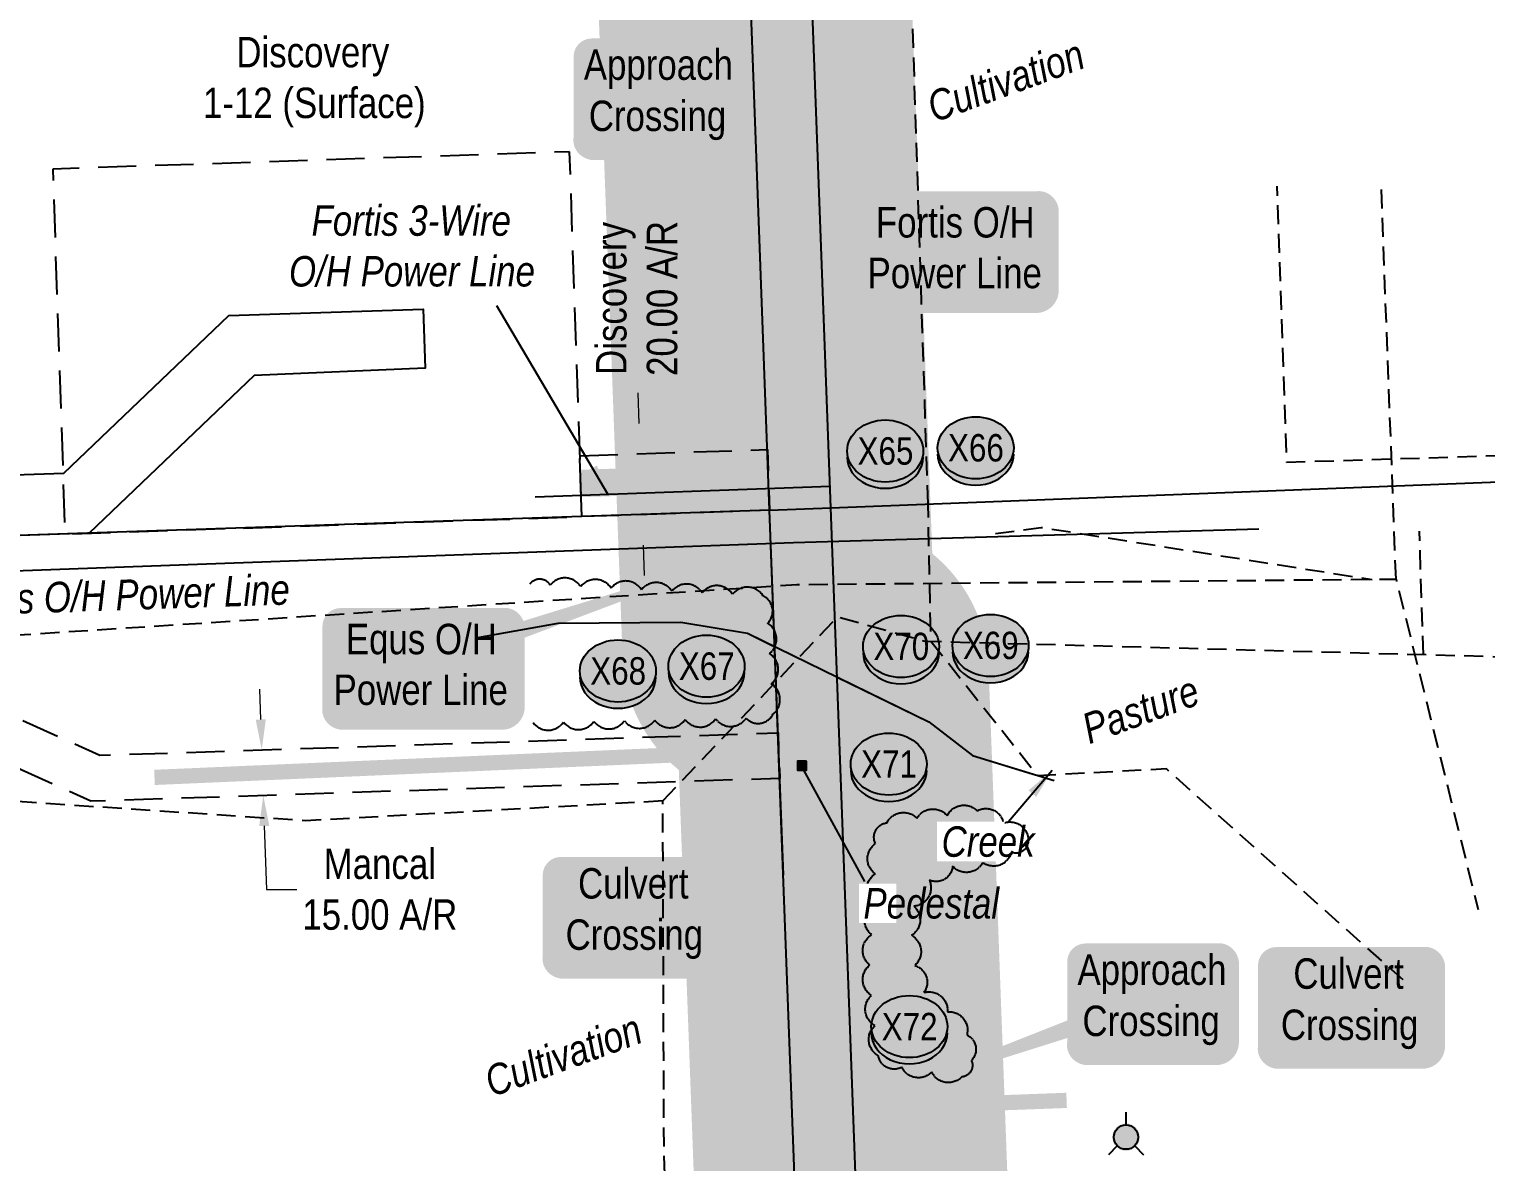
# Model space of a CAD drawing. Extents: x 665644 to 688844, y 5825051 to 5844826.
# Drawn here: x 682804.4 to 683283.2, y 5840279.6 to 5840651.8 of the extents above; entities that cross this region are included whole.
import ezdxf
from ezdxf.enums import TextEntityAlignment as Align

# ---------------------------------------------------------------- set-up
doc = ezdxf.new("R2010")
doc.units = 0
doc.header["$LTSCALE"] = 5
doc.header["$PDSIZE"] = 0.5
for name, pattern in [('0', [1, 1, 0]), ('foc-ACCESSROAD', [3.75, 2.5, -1.25]), ('UG_PIPE', [1.875, 1.25, -0.625])]:
    doc.linetypes.add(name, pattern=pattern)
doc.layers.get('Defpoints').update_dxf_attribs({"color": 9})
for name, color, linetype in [('AS-PIPE-UG', 44, 'UG_PIPE'), ('AS-POWER', 104, 'foc-POWER'), ('AS-POWER-T', 104, 'Continuous'), ('AS-ROADS', 254, 'Continuous'), ('AS-TELEPHONE', 224, 'foc-TEL'), ('AS-TELEPHONE-T', 224, 'Continuous'), ('AS-TELUS', 224, 'foc-TEL'), ('CG-NOTES', 7, 'Continuous'), ('F-AR', 190, 'foc-ACCESSROAD'), ('F-RW', 190, 'Continuous'), ('F-WS', 190, 'foc-ACCESSROAD'), ('L-SEC', 7, 'Continuous'), ('P-BUFFER-H 30m', 51, 'Continuous'), ('P-CROSSINGS', 250, 'Continuous'), ('T-BUSH', 110, '0'), ('T-CREEK', 160, 'Continuous'), ('T-WATER-T', 170, 'Continuous')]:
    doc.layers.add(name, color=color, linetype=linetype)
for name, color, linetype, lineweight in [('F-AR-T', 190, 'Continuous', 9), ('F-WS-T', 190, 'Continuous', 9), ('T-TEXT', 48, 'Continuous', 18)]:
    doc.layers.add(name, color=color, linetype=linetype, lineweight=lineweight)
doc.layers.add('P-PROPOSED-WL4', color=7, linetype='Continuous', true_color=0x5b5bc8)
doc.styles.add('175L', font='ARIALN.TTF', dxfattribs={"height": 20})
doc.styles.add('80', font='ARIALN.TTF', dxfattribs={"height": 10})
doc.styles.add('80CG', font='ARIALN.TTF', dxfattribs={"height": 10})
doc.styles.add('80L', font='ARIALN.TTF', dxfattribs={"height": 10})
doc.styles.add('80LS', font='ARIALNI.TTF', dxfattribs={"height": 10})
doc.styles.add('Crossing', font='ARIALN.TTF', dxfattribs={"height": 10})
doc.styles.add('foc-LtypeFont', font='ARIALN.TTF', dxfattribs={"height": 7.35})
doc.linetypes.add('foc-POWER', pattern='A,6,-1,["P",foc-LtypeFont,S=0.2,R=0,X=-0.625,Y=-0.75],-1.24,4', length=12.24)
doc.linetypes.add('foc-POWER-NOLINE', pattern='A,0,-4,["P",foc-LtypeFont,S=0.2,R=0,X=-0.625,Y=-0.75],-8.24', length=12.24)
doc.linetypes.add('foc-TEL', pattern='A,2,-1,["T",foc-LtypeFont,S=0.2,R=0,X=-0.425,Y=-0.75],-1.24,8', length=12.24)
doc.linetypes.add('foc-TEL-NOLINE', pattern='A,0,-2,["T",foc-LtypeFont,S=0.2,R=0,X=-0.425,Y=-0.75],-10.24', length=12.24)
doc.linetypes.add('foc-TOPO-flowdirection-NOLINE', pattern='A,0,[">",foc-LtypeFont,S=0.3,R=0,X=0,Y=-0.945],-20,[">",foc-LtypeFont,S=0.3,R=0,X=0,Y=-0.945],0', length=20)
doc.dimstyles.new('Compass 5 000', dxfattribs={"dimscale": 5, "dimtxt": 9, "dimasz": 2, "dimexe": 0.2, "dimexo": 0.0625, "dimgap": 0.5, "dimtad": 0, "dimtih": 1, "dimtoh": 1, "dimzin": 0, "dimdsep": 46, "dimtxsty": '80CG', "dimcen": 0.1, "dimse1": 1, "dimse2": 1, "dimclrd": 256, "dimclrt": 256, "dimaunit": 1, "dimadec": 4, "dimazin": 0, "dimtfac": 0.06, "dimtofl": 0, "dimtmove": 0, "dimatfit": 1, "dimfxl": 0.2, "dimtolj": 1, "dimtzin": 0, "dimlwd": -1, "dimarcsym": 0})

# ---------------------------------------------------------------- blocks, each defined once
blk = doc.blocks.new('*U1135')
h = blk.add_hatch(color=59)
edge = h.paths.add_edge_path()
edge.add_line((-21.5, -20), (21.5, -20))
edge.add_arc((21.5, -14), 6, 270, 360)
edge.add_line((27.5, -14), (27.5, 12.5))
edge.add_arc((21.5, 12.5), 6, 0, 90)
edge.add_line((21.5, 18.5), (-21.5, 18.5))
edge.add_arc((-21.5, 12.5), 6, 90, 180)
edge.add_line((-27.5, 12.5), (-27.5, -14))
edge.add_arc((-21.5, -14), 6, 180, 270)
at = {"color": 1, "flags": 128}
blk.add_lwpolyline([(-21.5, -20, 3, 3, 0), (21.5, -20, 3, 3, 0.414214), (27.5, -14, 3, 3, 0), (27.5, 12.5, 3, 0, 0.414214), (21.5, 18.5, 0, 0, 0), (-21.5, 18.5, 0, 0, 0.414214), (-27.5, 12.5, 0, 0, 0), (-27.5, -14, 0, 3, 0.414214)], format="xyseb", close=True, dxfattribs=at)
blk.add_lwpolyline([(-99.99, -35.5, 0, 7.5, 0), (0, 0, 0, 0, 0)], format="xyseb", dxfattribs=at)
at = {"color": 1, "style": '80'}
blk.add_attdef('ENTER_TEXT_001', (-35.99, -5), '', height=10, dxfattribs=at)
blk = doc.blocks.new('*U1136')
h = blk.add_hatch(color=59)
edge = h.paths.add_edge_path()
edge.add_line((-21.5, -20), (21.5, -20))
edge.add_arc((21.5, -14), 6, 270, 360)
edge.add_line((27.5, -14), (27.5, 12.5))
edge.add_arc((21.5, 12.5), 6, 0, 90)
edge.add_line((21.5, 18.5), (-21.5, 18.5))
edge.add_arc((-21.5, 12.5), 6, 90, 180)
edge.add_line((-27.5, 12.5), (-27.5, -14))
edge.add_arc((-21.5, -14), 6, 180, 270)
at = {"color": 1, "flags": 128}
blk.add_lwpolyline([(-21.5, -20, 3, 3, 0), (21.5, -20, 3, 3, 0.414214), (27.5, -14, 3, 3, 0), (27.5, 12.5, 3, 0, 0.414214), (21.5, 18.5, 0, 0, 0), (-21.5, 18.5, 0, 0, 0.414214), (-27.5, 12.5, 0, 0, 0), (-27.5, -14, 0, 3, 0.414214)], format="xyseb", close=True, dxfattribs=at)
blk.add_lwpolyline([(38.03, -124.85, 0, 7.5, 0), (0, 0, 0, 0, 0)], format="xyseb", dxfattribs=at)
at = {"color": 1, "style": '80'}
blk.add_attdef('ENTER_TEXT_001', (-35.99, -5), '', height=10, dxfattribs=at)
blk = doc.blocks.new('*U385')
h = blk.add_hatch(color=254)
edge = h.paths.add_edge_path()
edge.add_line((-24, -20), (24, -20))
edge.add_arc((24, -14), 6, 270, 360)
edge.add_line((30, -14), (30, 12.5))
edge.add_arc((24, 12.5), 6, 0, 90)
edge.add_line((24, 18.5), (-24, 18.5))
edge.add_arc((-24, 12.5), 6, 90, 180)
edge.add_line((-30, 12.5), (-30, -14))
edge.add_arc((-24, -14), 6, 180, 270)
at = {"color": 160, "flags": 128}
blk.add_lwpolyline([(-24, -20, 3, 3, 0), (24, -20, 3, 3, 0.414214), (30, -14, 3, 3, 0), (30, 12.5, 3, 0, 0.414214), (24, 18.5, 0, 0, 0), (-24, 18.5, 0, 0, 0.414214), (-30, 12.5, 0, 0, 0), (-30, -14, 0, 3, 0.414214)], format="xyseb", close=True, dxfattribs=at)
at = {"color": 160, "style": '80'}
blk.add_attdef('ENTER_TEXT_001', (-26.85, -4.92), '', height=10, dxfattribs=at)
blk = doc.blocks.new('*D1409')
at = {"layer": 'Defpoints', "color": 0, "transparency": 16777216}
for p in [(683023.99, 5840512.91), (683024.66, 5840492.92), (683005.89, 5840492.29)]:
    blk.add_point(p, dxfattribs=at)
at = {"layer": 'F-AR-T', "transparency": 16777216}
for p, q in [((683004.88, 5840522.27), (683004.55, 5840532.26)), ((683006.23, 5840482.29), (683006.56, 5840472.3))]:
    blk.add_line(p, q, dxfattribs=at)
for points in [[(683006.55, 5840522.33), (683003.22, 5840522.21), (683005.22, 5840512.28)], [(683007.89, 5840482.35), (683004.56, 5840482.24), (683005.89, 5840492.29)]]:
    blk.add_solid(points, dxfattribs=at)
at = {"layer": 'F-AR-T', "transparency": 16777216, "insert": (683004.12, 5840563.32), "char_height": 10, "attachment_point": 5, "rotation": 90, "style": '80CG'}
blk.add_mtext('\\A1;Discovery\\P20.00 A/R', dxfattribs=at)
blk = doc.blocks.new('*D1412')
at = {"layer": 'Defpoints', "color": 0, "transparency": 16777216}
for p in [(682877.72, 5840414.84), (682878.22, 5840399.85), (682881.33, 5840399.95)]:
    blk.add_point(p, dxfattribs=at)
at = {"layer": 'F-AR-T', "transparency": 16777216}
for p, q in [((682880.5, 5840424.93), (682880.17, 5840434.93)), ((682881.66, 5840389.95), (682882.35, 5840369.11)), ((682882.35, 5840369.11), (682892.35, 5840369.11))]:
    blk.add_line(p, q, dxfattribs=at)
for points in [[(682882.17, 5840424.99), (682878.84, 5840424.88), (682880.83, 5840414.94)], [(682883.33, 5840390.01), (682880, 5840389.9), (682881.33, 5840399.95)]]:
    blk.add_solid(points, dxfattribs=at)
at = {"layer": 'F-AR-T', "transparency": 16777216, "insert": (682919.64, 5840369.11), "char_height": 10, "attachment_point": 5, "style": '80CG'}
blk.add_mtext('\\A1;Mancal\\P15.00 A/R', dxfattribs=at)
blk = doc.blocks.new('*U2485')
h = blk.add_hatch(color=255)
edge = h.paths.add_edge_path()
edge.add_line((-26.5, -20), (26.5, -20))
edge.add_arc((26.5, -14), 6, 270, 360)
edge.add_line((32.5, -14), (32.5, 12.5))
edge.add_arc((26.5, 12.5), 6, 0, 90)
edge.add_line((26.5, 18.5), (-26.5, 18.5))
edge.add_arc((-26.5, 12.5), 6, 90, 180)
edge.add_line((-32.5, 12.5), (-32.5, -14))
edge.add_arc((-26.5, -14), 6, 180, 270)
at = {"color": 104, "flags": 128}
blk.add_lwpolyline([(116.55, 39.82, 0, 7.5, 0), (0, 0, 0, 0, 0)], format="xyseb", dxfattribs=at)
blk.add_lwpolyline([(-26.5, -20, 3, 3, 0), (26.5, -20, 3, 3, 0.414214), (32.5, -14, 3, 3, 0), (32.5, 12.5, 3, 0, 0.414214), (26.5, 18.5, 0, 0, 0), (-26.5, 18.5, 0, 0, 0.414214), (-32.5, 12.5, 0, 0, 0), (-32.5, -14, 0, 3, 0.414214)], format="xyseb", close=True, dxfattribs=at)
at = {"color": 104, "style": '80'}
blk.add_attdef('ENTER_TEXT_001', (-26.85, -4.92), '', height=10, dxfattribs=at)
blk = doc.blocks.new('*U2486')
h = blk.add_hatch(color=255)
edge = h.paths.add_edge_path()
edge.add_line((-26.5, -20), (26.5, -20))
edge.add_arc((26.5, -14), 6, 270, 360)
edge.add_line((32.5, -14), (32.5, 12.5))
edge.add_arc((26.5, 12.5), 6, 0, 90)
edge.add_line((26.5, 18.5), (-26.5, 18.5))
edge.add_arc((-26.5, 12.5), 6, 90, 180)
edge.add_line((-32.5, 12.5), (-32.5, -14))
edge.add_arc((-26.5, -14), 6, 180, 270)
at = {"color": 104, "flags": 128}
blk.add_lwpolyline([(-26.5, -20, 3, 3, 0), (26.5, -20, 3, 3, 0.414214), (32.5, -14, 3, 3, 0), (32.5, 12.5, 3, 0, 0.414214), (26.5, 18.5, 0, 0, 0), (-26.5, 18.5, 0, 0, 0.414214), (-32.5, 12.5, 0, 0, 0), (-32.5, -14, 0, 3, 0.414214)], format="xyseb", close=True, dxfattribs=at)
blk.add_lwpolyline([(-60.17, -79.09, 0, 7.5, 0), (0, 0, 0, 0, 0)], format="xyseb", dxfattribs=at)
at = {"color": 104, "style": '80'}
blk.add_attdef('ENTER_TEXT_001', (-26.85, -4.92), '', height=10, dxfattribs=at)
blk = doc.blocks.new('WAT')
h = blk.add_hatch(color=255)
h.dxf.hatch_style = 1
edge = h.paths.add_edge_path()
edge.add_arc((0, 0), 0.9, 0, 360)
at = {"color": 170}
for p, q in [((0, 0.816), (0, 1.633)), ((-0.577, -0.577), (-1.155, -1.155)), ((0.577, -0.577), (1.155, -1.155))]:
    blk.add_line(p, q, dxfattribs=at)
blk.add_circle((0, 0), 0.8, dxfattribs=at)
blk = doc.blocks.new('xing2')
h = blk.add_hatch(color=50)
h.dxf.hatch_style = 1
edge = h.paths.add_edge_path()
edge.add_ellipse((0, 0), major_axis=(-12.5, 0), ratio=0.816297, start_angle=0, end_angle=360)
h = blk.add_hatch(color=250)
h.dxf.hatch_style = 1
edge = h.paths.add_edge_path()
edge.add_ellipse((0, -2.05), major_axis=(-12.5, 0), ratio=0.816297, start_angle=0, end_angle=180)
edge.add_line((12.5, -2.05), (12.5, 0))
edge.add_ellipse((0, 0), major_axis=(-12.5, 0), ratio=0.816297, start_angle=0, end_angle=180, ccw=False)
edge.add_line((-12.5, 0), (-12.5, -2.05))
at = {"color": 250}
blk.add_ellipse((0, 0), major_axis=(-12.5, 0), ratio=0.816297, dxfattribs=at)
blk.add_ellipse((0, -2.05), major_axis=(-12.5, 0), ratio=0.816297, start_param=0, end_param=3.141593, dxfattribs=at)
at = {"color": 250, "style": 'Crossing'}
blk.add_attdef('CROSSING', text='', height=9, dxfattribs=at).set_placement((0.09, 0.02), align=Align.MIDDLE_CENTER)
at = {"color": 250, "style": 'Crossing', "flags": 1}
for tag, p in [('OWNER', (0.09, -12.49)), ('DESCRIPTION', (0.09, -25.77)), ('LOCATION', (0.09, -39.3)), ('DWG_REF', (0.09, -52.84))]:
    blk.add_attdef(tag, text='', height=9, dxfattribs=at).set_placement(p, align=Align.MIDDLE_CENTER)

msp = doc.modelspace()

# ---------------------------------------------------------------- hatches: boundary and pattern name
at = {"layer": 'AS-TELUS'}
h = msp.add_hatch(color=256, dxfattribs=at)
h.dxf.hatch_style = 1
h.paths.add_polyline_path([(683059.92, 5840411.28), (683056.92, 5840411.28), (683056.92, 5840408.28), (683059.92, 5840408.28)])
at = {"layer": 'P-BUFFER-H 30m'}
h = msp.add_hatch(color=256, dxfattribs=at)
h.dxf.hatch_style = 1
edge = h.paths.add_edge_path()
edge.add_line((677193.269, 5828855.566), (677090.336, 5828851.801))
edge.add_line((677090.336, 5828851.801), (677088.023, 5828904.381))
edge.add_arc((677137.974, 5828906.578), 50, 92.09453, 182.51912, ccw=False)
edge.add_line((677136.147, 5828956.545), (677941.688, 5828986.006))
edge.add_line((677941.688, 5828986.006), (678734.42, 5829015.192))
edge.add_line((678734.42, 5829015.192), (678774.367, 5829016.654))
edge.add_line((678774.367, 5829016.654), (678795.396, 5829017.452))
edge.add_arc((678838.014, 5828991.303), 50, 92.17865, 148.46811, ccw=False)
edge.add_line((678836.113, 5829041.267), (679095.938, 5829051.152))
edge.add_line((679095.938, 5829051.152), (679103.036, 5829053.873))
edge.add_arc((679120.935, 5829007.187), 50, 92.18666, 110.97734, ccw=False)
edge.add_line((679119.028, 5829057.15), (679561.069, 5829074.029))
edge.add_arc((679566.877, 5829024.367), 50, 92.1954, 96.67096, ccw=False)
edge.add_line((679564.962, 5829074.33), (680316.8, 5829103.153))
edge.add_line((680316.8, 5829103.153), (680289.023, 5829852.071))
edge.add_line((680289.023, 5829852.071), (680264.048, 5830522.758))
edge.add_arc((680314.013, 5830524.619), 50, 133.26128, 182.13257, ccw=False)
edge.add_line((680279.747, 5830561.031), (680276.19, 5830656.553))
edge.add_line((680276.19, 5830656.553), (680246.206, 5831460.205))
edge.add_line((680246.206, 5831460.205), (680215.344, 5832284.366))
edge.add_arc((680265.309, 5832286.237), 50, 92.14863, 182.14452, ccw=False)
edge.add_line((680263.435, 5832336.202), (681068.877, 5832366.421))
edge.add_line((681068.877, 5832366.421), (681821.394, 5832394.722))
edge.add_line((681821.394, 5832394.722), (681805.592, 5832816.244))
edge.add_arc((681855.557, 5832818.117), 50, 143.11319, 182.14688, ccw=False)
edge.add_line((681815.566, 5832848.129), (681834.727, 5832873.661))
edge.add_arc((681874.718, 5832843.649), 50, 2.14593, 143.11319, ccw=False)
edge.add_line((681924.683, 5832845.521), (681941.407, 5832399.199))
edge.add_line((681941.407, 5832399.199), (682694.704, 5832426.991))
edge.add_line((682694.704, 5832426.991), (683448.053, 5832454.846))
edge.add_line((683448.053, 5832454.846), (683412.213, 5833411.237))
edge.add_arc((683462.178, 5833413.109), 50, 133.56548, 182.14611, ccw=False)
edge.add_line((683427.719, 5833449.338), (683406.04, 5834013.774))
edge.add_line((683406.04, 5834013.774), (683375.91, 5834817.728))
edge.add_line((683375.91, 5834817.728), (683346.274, 5835616.304))
edge.add_line((683346.274, 5835616.304), (683345.971, 5835624.47))
edge.add_arc((683395.936, 5835626.324), 50, 171.34803, 182.12531, ccw=False)
edge.add_arc((683395.097, 5835645.629), 50, 182.14237, 193.63103, ccw=False)
edge.add_line((683345.132, 5835643.76), (683345.021, 5835646.731))
edge.add_line((683345.021, 5835646.731), (683335.11, 5835911.648))
edge.add_arc((683366.567, 5835950.513), 50, 182.14167, 231.01469, ccw=False)
edge.add_line((683316.601, 5835948.644), (683298.039, 5836445.008))
edge.add_line((683298.039, 5836445.008), (683267.917, 5837249.164))
edge.add_line((683267.917, 5837249.164), (683237.717, 5838052.934))
edge.add_line((683237.717, 5838052.934), (683209.07, 5838812.752))
edge.add_line((683209.07, 5838812.752), (683139.449, 5838810.244))
edge.add_arc((683137.649, 5838860.212), 50, 205.68511, 272.0631, ccw=False)
edge.add_arc((683124.628, 5838876.927), 50, 182.11979, 230.14987, ccw=False)
edge.add_line((683074.663, 5838875.077), (683017.909, 5840408.349))
edge.add_arc((683049.4, 5840447.187), 50, 182.14562, 230.96352, ccw=False)
edge.add_line((682999.435, 5840445.315), (682997.691, 5840491.846))
edge.add_line((682997.691, 5840491.846), (682967.908, 5841296.329))
edge.add_line((682967.908, 5841296.329), (682938.387, 5842093.709))
edge.add_arc((682988.352, 5842095.559), 50, 111.05668, 182.12032, ccw=False)
edge.add_arc((683005.084, 5842106.218), 50, 91.93417, 133.94126, ccw=False)
edge.add_line((683003.396, 5842156.19), (683115.102, 5842159.962))
edge.add_arc((683116.789, 5842109.99), 50, 73.04963, 91.93417, ccw=False)
edge.add_arc((683171.26, 5842288.71), 136.837, 253.04963, 272.06003)
edge.add_arc((683177.977, 5842101.994), 50, 91.93414, 92.06003, ccw=False)
edge.add_line((683176.289, 5842151.966), (683814.64, 5842173.523))
edge.add_line((683814.64, 5842173.523), (684621.661, 5842200.776))
edge.add_line((684621.661, 5842200.776), (684641.583, 5842201.582))
edge.add_line((684641.583, 5842201.582), (685446.139, 5842234.14))
edge.add_line((685446.139, 5842234.14), (685960.118, 5842255.042))
edge.add_arc((685970.6, 5841999.021), 256.236, 75.23584, 92.34443, ccw=False)
edge.add_arc((686023.158, 5842198.447), 50, 25.11182, 75.23754, ccw=False)
edge.add_line((686068.432, 5842219.666), (686069.06, 5842218.328))
edge.add_line((686069.06, 5842218.328), (686069.117, 5842218.206))
edge.add_line((686069.117, 5842218.206), (686151.794, 5842041.802))
edge.add_line((686151.794, 5842041.802), (686199.9, 5842064.349))
edge.add_arc((686221.119, 5842019.075), 50, 28.96183, 115.11182, ccw=False)
edge.add_arc((684692.829, 5841173.26), 1796.733, 27.368596, 28.961833, ccw=False)
edge.add_arc((686159.441, 5842138.172), 189.59, 312.879, 331.45507)
edge.add_arc((686369.908, 5842023.684), 50, 151.39377, 151.45506, ccw=False)
edge.add_line((686326.011, 5842047.623), (686381.479, 5842149.331))
edge.add_arc((686653.533, 5842001.316), 309.713, 123.62149, 151.45095, ccw=False)
edge.add_arc((686531.973, 5842256.565), 50, 92.20105, 176.95812, ccw=False)
edge.add_line((686530.053, 5842306.528), (686619.657, 5842309.972))
edge.add_arc((686643.221, 5842265.873), 50, 92.20461, 118.11804, ccw=False)
edge.add_line((686641.298, 5842315.836), (687072.891, 5842332.451))
edge.add_line((687072.891, 5842332.451), (687822.064, 5842360.601))
edge.add_line((687822.064, 5842360.601), (687807.746, 5842732.726))
edge.add_line((687807.746, 5842732.726), (687793.2, 5843110.266))
edge.add_line((687793.2, 5843110.266), (687764.495, 5843859.411))
edge.add_line((687764.495, 5843859.411), (687743.267, 5843858.637))
edge.add_arc((687741.445, 5843908.604), 50, 182.09826, 272.08805, ccw=False)
edge.add_line((687691.478, 5843906.773), (687690.919, 5843922.037))
edge.add_line((687690.919, 5843922.037), (687685.175, 5843921.826))
edge.add_arc((687683.342, 5843971.793), 50, 182.10058, 272.10058, ccw=False)
edge.add_line((687633.376, 5843969.96), (687633.266, 5843972.958))
edge.add_arc((687683.232, 5843974.791), 50, 92.10058, 182.10058, ccw=False)
edge.add_line((687681.4, 5844024.757), (687740.11, 5844026.91))
edge.add_arc((687741.943, 5843976.944), 50, 2.09826, 92.10058, ccw=False)
edge.add_line((687791.909, 5843978.775), (687792.469, 5843963.499))
edge.add_line((687792.469, 5843963.499), (687813.608, 5843964.27))
edge.add_arc((687815.43, 5843914.303), 50, 2.19439, 92.08805, ccw=False)
edge.add_line((687865.394, 5843916.218), (687896.124, 5843114.22))
edge.add_line((687896.124, 5843114.22), (687910.67, 5842736.689))
edge.add_line((687910.67, 5842736.689), (687927.027, 5842311.553))
edge.add_arc((687877.064, 5842309.631), 50, -87.84816, 2.20337, ccw=False)
edge.add_line((687878.942, 5842259.666), (687076.807, 5842229.526))
edge.add_line((687076.807, 5842229.526), (686670.09, 5842213.869))
edge.add_arc((686646.522, 5842257.966), 50, 272.20105, 298.12209, ccw=False)
edge.add_line((686648.442, 5842208.003), (686596.388, 5842206.002))
edge.add_arc((686560.226, 5842240.533), 50, 291.29898, 316.32162, ccw=False)
edge.add_arc((686653.529, 5842001.211), 206.866, 111.29898, 121.89687)
edge.add_arc((686653.557, 5842001.471), 206.66, 121.94144, 151.48967)
edge.add_arc((686425.335, 5842125.444), 53.06, 331.39382, 331.48479, ccw=False)
edge.add_line((686471.918, 5842100.039), (686416.45, 5841998.332))
edge.add_arc((686159.441, 5842138.172), 292.59, 301.10835, 331.44923, ccw=False)
edge.add_arc((686284.777, 5841930.468), 50, 298.44967, 301.10835, ccw=False)
edge.add_line((686308.597, 5841886.506), (686291.758, 5841877.383))
edge.add_arc((686267.939, 5841921.345), 50, 205.40498, 298.44967, ccw=False)
edge.add_arc((684692.829, 5841173.26), 1693.733, 25.404975, 25.750387)
edge.add_arc((684692.829, 5841173.26), 1693.733, 25.750387, 25.872374)
edge.add_arc((684692.829, 5841173.26), 1693.733, 25.872374, 27.286963)
edge.add_line((686198.086, 5841949.747), (686147.516, 5841926.046))
edge.add_arc((686126.297, 5841971.32), 50, 205.11182, 295.11182, ccw=False)
edge.add_line((686081.023, 5841950.1), (685986.671, 5842151.411))
edge.add_arc((685970.594, 5841998.967), 153.289, 83.97955, 92.34625)
edge.add_line((685964.318, 5842152.128), (685450.314, 5842131.225))
edge.add_line((685450.314, 5842131.225), (684645.747, 5842098.667))
edge.add_line((684645.747, 5842098.667), (684625.647, 5842097.854))
edge.add_arc((684623.626, 5842147.813), 50, 271.93414, 272.31634, ccw=False)
edge.add_line((684625.314, 5842097.841), (683818.117, 5842070.582))
edge.add_line((683818.117, 5842070.582), (683179.82, 5842049.027))
edge.add_arc((683171.26, 5842288.71), 239.836, 255.28311, 272.04526, ccw=False)
edge.add_line((683110.332, 5842056.742), (683042.91, 5842054.466))
edge.add_line((683042.91, 5842054.466), (683070.838, 5841300.139))
edge.add_line((683070.838, 5841300.139), (683100.62, 5840495.68))
edge.add_line((683100.62, 5840495.68), (683101.228, 5840479.451))
edge.add_arc((683069.751, 5840440.602), 50, 2.11983, 50.98429, ccw=False)
edge.add_line((683119.717, 5840442.452), (683176.263, 5838914.799))
edge.add_arc((683139.864, 5838880.519), 50, 43.03683, 43.28391, ccw=False)
edge.add_line((683176.41, 5838914.642), (683258.239, 5838917.59))
edge.add_arc((683260.039, 5838867.622), 50, 2.15918, 92.0631, ccw=False)
edge.add_line((683310.003, 5838869.506), (683340.644, 5838056.808))
edge.add_line((683340.644, 5838056.808), (683370.844, 5837253.025))
edge.add_line((683370.844, 5837253.025), (683400.967, 5836448.86))
edge.add_line((683400.967, 5836448.86), (683418.01, 5835993.127))
edge.add_arc((683386.553, 5835954.262), 50, 2.1424, 51.0139, ccw=False)
edge.add_line((683436.518, 5835956.131), (683446.074, 5835700.688))
edge.add_line((683446.074, 5835700.688), (683600.399, 5835706.872))
edge.add_line((683600.399, 5835706.872), (683603.406, 5835706.992))
edge.add_line((683603.406, 5835706.992), (684089.691, 5835726.416))
edge.add_line((684089.691, 5835726.416), (684311.983, 5835735.295))
edge.add_line((684311.983, 5835735.295), (684841.261, 5835756.416))
edge.add_line((684841.261, 5835756.416), (684873.734, 5835780.118))
edge.add_arc((684903.212, 5835739.731), 50, 36.12507, 126.12547, ccw=False)
edge.add_line((684943.598, 5835769.209), (684946.083, 5835765.805))
edge.add_line((684946.083, 5835765.805), (684975.416, 5835766.987))
edge.add_arc((684977.43, 5835717.028), 50, -29.57157, 92.30802, ccw=False)
edge.add_line((685020.917, 5835692.352), (685015.074, 5835682.056))
edge.add_line((685015.074, 5835682.056), (685003.195, 5835661.117))
edge.add_arc((684959.707, 5835685.791), 50, 272.28782, 330.43104, ccw=False)
edge.add_line((684961.703, 5835635.831), (684201.401, 5835605.456))
edge.add_line((684201.401, 5835605.456), (683450.859, 5835575.476))
edge.add_line((683450.859, 5835575.476), (683478.838, 5834821.566))
edge.add_line((683478.838, 5834821.566), (683508.966, 5834017.678))
edge.add_line((683508.966, 5834017.678), (683532.198, 5833412.795))
edge.add_arc((683482.235, 5833410.876), 50, -46.49214, 2.19949, ccw=False)
edge.add_line((683516.657, 5833374.612), (683552.966, 5832405.714))
edge.add_arc((683503.001, 5832403.842), 50, -87.88247, 2.14611, ccw=False)
edge.add_line((683504.849, 5832353.876), (682698.506, 5832324.062))
edge.add_line((682698.506, 5832324.062), (681892.272, 5832294.317))
edge.add_arc((681890.428, 5832344.283), 50, 264.05771, 272.1129, ccw=False)
edge.add_arc((681876.342, 5832343.751), 50, 272.15346, 280.2646, ccw=False)
edge.add_line((681878.221, 5832293.787), (681072.743, 5832263.494))
edge.add_line((681072.743, 5832263.494), (680320.255, 5832235.262))
edge.add_line((680320.255, 5832235.262), (680349.134, 5831464.053))
edge.add_line((680349.134, 5831464.053), (680379.118, 5830660.39))
edge.add_line((680379.118, 5830660.39), (680384.188, 5830524.23))
edge.add_arc((680334.223, 5830522.37), 50, -46.73889, 2.13274, ccw=False)
edge.add_line((680368.489, 5830485.958), (680391.951, 5829855.896))
edge.add_line((680391.951, 5829855.896), (680421.691, 5829054.073))
edge.add_arc((680371.726, 5829052.22), 50, -87.8046, 2.12416, ccw=False)
edge.add_line((680373.641, 5829002.256), (679575.799, 5828971.671))
edge.add_arc((679569.977, 5829021.331), 50, 272.18666, 276.68636, ccw=False)
edge.add_line((679571.885, 5828971.367), (679131.721, 5828954.56))
edge.add_line((679131.721, 5828954.56), (679124.62, 5828951.838))
edge.add_arc((679106.72, 5828998.524), 50, 272.17865, 290.97734, ccw=False)
edge.add_line((679108.621, 5828948.56), (678884.591, 5828940.037))
edge.add_arc((678841.971, 5828966.182), 50, 272.18773, 328.47344, ccw=False)
edge.add_line((678843.88, 5828916.218), (678778.197, 5828913.709))
edge.add_arc((678776.288, 5828963.673), 50, 272.07307, 272.18773, ccw=False)
edge.add_line((678778.097, 5828913.705), (678738.127, 5828912.259))
edge.add_line((678738.127, 5828912.259), (677945.465, 5828883.075))
edge.add_line((677945.465, 5828883.075), (677193.269, 5828855.566))

# ---------------------------------------------------------------- linework, layer by layer
at = {"layer": 'AS-PIPE-UG', "flags": 128}
for points in [[(683099.832, 5840495.722), (683076.314, 5841229.616), (683182.536, 5841228.022), (683174.889, 5841384.608), (683119.032, 5841382.694)], [(683337.84, 5840250.076), (683345.001, 5840265.31), (683329.366, 5840277.109), (683328.698, 5840290.988), (683321.512, 5840306.331), (683330.007, 5840351.74), (683314.797, 5840404.796), (683303.525, 5840512.074), (683217.802, 5840509.391), (683214.626, 5840600.263)], [(683253.647, 5840471.094), (683248.729, 5840601.59)], [(683255.993, 5840339.34), (683178.15, 5840408.711), (683135.884, 5840406.437), (683100.766, 5840450.535), (683099.832, 5840495.722)], [(683121.946, 5840486.038), (683136.971, 5840488.095), (683245.849, 5840470.923)], [(683262.639, 5840446.182), (683261.326, 5840486.889)], [(682143.844, 5840410.214), (683056.673, 5840469.311), (683253.647, 5840471.094), (683280.61, 5840362.548)], [(683900.711, 5839719.547), (683824.518, 5839780.022), (683747.599, 5839845.696), (683640.558, 5839937.799), (683529.455, 5840100.444), (683472.915, 5840115.543), (683445.011, 5840198.484), (683375.604, 5840230.872), (683396.816, 5840250.988), (683367.6, 5840300.292), (683372.469, 5840352.077), (683293.658, 5840445.348), (683098.936, 5840450.585), (683069.985, 5840458.578), (683012.653, 5840398.162)], [(683012.653, 5840398.162), (682895.183, 5840391.659), (682315.377, 5840430.19), (682143.185, 5840428.026)], [(682935.01, 5839743.576), (682921.251, 5839748.025), (682918.014, 5839770.27), (682920.846, 5839798.581), (682932.582, 5839809.097), (682975.951, 5839829.559), (683009.651, 5839835.252), (683023.733, 5839834.461), (683028.47, 5839875.167), (683020.331, 5840086.419), (683013.059, 5840283.013), (683012.653, 5840398.162)]]:
    msp.add_lwpolyline(points, dxfattribs=at)
at = {"layer": 'AS-POWER', "linetype": 'foc-POWER-NOLINE', "flags": 128}
msp.add_lwpolyline([(683127.631, 5838880.019), (683097.649, 5839690.02), (683067.872, 5840494.479), (683038.091, 5841298.888), (683008.309, 5842103.3)], dxfattribs=at)
at = {"layer": 'AS-POWER', "flags": 128}
for points in [[(682970.72, 5840498.068), (683067.606, 5840501.655)], [(683047.772, 5840493.697), (683067.872, 5840494.479)], [(683055.638, 5840483.094), (683208.585, 5840487.599)], [(682142.375, 5840449.935), (683055.638, 5840483.094)]]:
    msp.add_lwpolyline(points, dxfattribs=at)
at = {"layer": 'AS-ROADS', "flags": 128}
for points, const_width in [([(683055.186, 5840504.847), (682985.7, 5840502.508)], 9), ([(683057.712, 5840415.064), (682845.582, 5840405.915)], 5), ([(683067.418, 5840296.886), (683145.369, 5840299.771)], 5)]:
    msp.add_lwpolyline(points, dxfattribs=dict(at, const_width=const_width))
at = {"layer": 'AS-TELEPHONE', "linetype": 'foc-TEL-NOLINE', "flags": 128}
msp.add_lwpolyline([(683052.265, 5840373.781), (683047.772, 5840493.697), (683017.99, 5841298.157), (682988.206, 5842102.621)], dxfattribs=at)
at = {"layer": 'AS-TELUS', "flags": 128}
msp.add_lwpolyline([(683059.92, 5840411.28), (683056.92, 5840411.28), (683056.92, 5840408.28), (683059.92, 5840408.28)], close=True, dxfattribs=at)
at = {"layer": 'F-AR', "flags": 128}
for points in [[(682227.042, 5841053.827), (682244.23, 5840485.331), (682252.951, 5840473.31), (682263.323, 5840459.013), (682347.578, 5840454.194), (682764.288, 5840469.847), (682796.035, 5840427.525), (682827.645, 5840413.176), (683050.512, 5840420.568), (683051.073, 5840405.579), (682824.638, 5840398.068), (682786.339, 5840415.453), (682757.002, 5840454.563), (682347.431, 5840439.178), (682255.361, 5840444.444), (682240.81, 5840464.502), (682229.376, 5840480.261), (682212.053, 5841053.256)], [(682985.394, 5840511.608), (683047.032, 5840513.683), (683047.772, 5840493.697), (682986.067, 5840491.62)]]:
    msp.add_lwpolyline(points, close=True, dxfattribs=at)
at = {"layer": 'F-RW', "flags": 128}
msp.add_lwpolyline([(682138.552, 5840553.293), (682210.898, 5840555.863), (682238.4, 5840556.676), (682246.25, 5840556.909), (682264.157, 5840557.437), (682299.094, 5840558.615), (682451.716, 5840493.604), (682815.793, 5840505.875), (682870.012, 5840557.67), (682933.892, 5840559.825), (682934.548, 5840540.362), (682878.301, 5840537.964), (682824.072, 5840486.159), (682447.975, 5840473.487), (682295.341, 5840538.502), (682246.799, 5840536.867), (682239.163, 5840536.61), (682207.138, 5840535.543), (682139.293, 5840533.251)], dxfattribs=at)
at = {"layer": 'F-WS', "flags": 128}
msp.add_lwpolyline([(682986.067, 5840491.62), (682982.029, 5840611.552), (682812.125, 5840605.831), (682816.163, 5840485.899)], close=True, dxfattribs=at)
at = {"layer": 'L-SEC', "flags": 128}
for points in [[(683047.772, 5840493.697), (683017.99, 5841298.157)], [(683067.872, 5840494.479), (683038.091, 5841298.888)], [(683067.872, 5840494.479), (683875.886, 5840525.911)], [(683047.772, 5840493.697), (682241.828, 5840466.563)], [(683077.907, 5839689.361), (683047.772, 5840493.697)], [(683097.649, 5839690.02), (683067.872, 5840494.479)]]:
    msp.add_lwpolyline(points, dxfattribs=at)
at = {"layer": 'T-BUSH', "flags": 128}
msp.add_lwpolyline([(682970.022, 5840423.915, 0.5205671), (682980.019, 5840424.121, 0.5205671), (682990.015, 5840424.328, 0.5205671), (683000.012, 5840424.535, 0.5205671), (683010.009, 5840424.742, 0.5205671), (683020.005, 5840424.949, 0.5205671), (683030.002, 5840425.156, 0.5205671), (683039.999, 5840425.363, 0.5205671), (683048.836, 5840426.642, 0.5205671), (683048.264, 5840436.625, 0.5205671), (683047.692, 5840446.607, 0.5205671), (683047.12, 5840456.59, 0.5205671), (683045.576, 5840465.593, 0.5205671), (683035.59, 5840466.096, 0.5205671), (683025.604, 5840466.598, 0.5205671), (683015.618, 5840467.101, 0.5205671), (683005.632, 5840467.603, 0.5205671), (682995.645, 5840468.105, 0.5205671), (682985.659, 5840468.608, 0.5205671), (682975.673, 5840469.11, 0.5205671), (682968.894, 5840469.451, 0.5205671)], format="xyb", dxfattribs=at)
msp.add_lwpolyline([(683110.881, 5840307.465, -0.5205671), (683101.011, 5840309.062, -0.5205671), (683091.14, 5840310.659, -0.5205671), (683083.533, 5840314.419, -0.5205671), (683082.39, 5840324.352, -0.5205671), (683081.247, 5840334.285, -0.5205671), (683080.682, 5840344.234, -0.5205671), (683081.292, 5840354.214, -0.5205671), (683081.902, 5840364.194, -0.5205671), (683082.511, 5840374.175, -0.5205671), (683082.542, 5840384.172, -0.5205671), (683086.287, 5840390.988, -0.5205671), (683096.166, 5840392.497, -0.5205671), (683106.121, 5840393.339, -0.5205671), (683115.998, 5840394.897, -0.5205671), (683124.597, 5840390.91, -0.5205671), (683132.796, 5840385.187, -0.5205671), (683127.234, 5840381.269, -0.5205671), (683117.837, 5840377.853, -0.5205671), (683107.906, 5840376.759, -0.5205671), (683100.237, 5840372.172, -0.5205671), (683095.134, 5840363.573, -0.5205671), (683094.372, 5840354.03, -0.5205671), (683095.442, 5840344.089, -0.5205671), (683098.479, 5840335.214, -0.5205671), (683106.226, 5840328.893, -0.5205671), (683112.572, 5840321.285, -0.5205671), (683114.074, 5840312.89, -0.5205671)], format="xyb", close=True, dxfattribs=at)
at = {"layer": 'T-CREEK', "flags": 128}
for points in [[(682951.898, 5840451.938), (682978.29, 5840456.554), (683018.537, 5840456.883), (683040.434, 5840453.261), (683049.452, 5840448.865)], [(683069.93, 5840438.881), (683100.11, 5840424.168), (683114.452, 5840413.13), (683141.28, 5840404.884)]]:
    msp.add_lwpolyline(points, dxfattribs=at)
at = {"layer": 'T-CREEK', "linetype": 'foc-TOPO-flowdirection-NOLINE', "flags": 128}
msp.add_lwpolyline([(682951.898, 5840451.938), (682978.29, 5840456.554), (683018.537, 5840456.883), (683040.434, 5840453.261), (683100.11, 5840424.168), (683114.452, 5840413.13), (683134.332, 5840407.02)], dxfattribs=at)
at = {"layer": 'T-WATER-T', "color": 160, "flags": 128}
msp.add_lwpolyline([(683058.771, 5840444.322, 0, 4.997, 0), (683032.184, 5840375.352, 0, 0, 0)], format="xyseb", dxfattribs=at)

# ---------------------------------------------------------------- block references
at = {"xscale": 4.999404999999999, "yscale": 4.999404999999999, "zscale": 4.999404999999999}
msp.add_blockref('WAT', (683164.905, 5840287.683), dxfattribs=at)
at = {"layer": 'AS-POWER-T'}
ref = msp.add_blockref('*U2486', (683108.79, 5840580.017), dxfattribs=dict(at, xscale=0.9996990099999981, yscale=0.9996990099999981, zscale=0.9996990099999981))
ref.add_attrib('ENTER_TEXT_001', 'Fortis O/H', (683082.696, 5840583.342), dxfattribs={"layer": '0', "color": 104, "height": 9.997, "style": '80'})
ref.add_attrib('ENTER_TEXT_002', 'Power Line', (683079.955, 5840566.681), dxfattribs={"layer": '0', "color": 104, "height": 9.997, "style": '80'})
ref = msp.add_blockref('*U2485', (682933.275, 5840443.069), dxfattribs=dict(at, xscale=0.9996990099999981, yscale=0.9996990099999981, zscale=0.9996990099999981))
ref.add_attrib('ENTER_TEXT_001', 'Equs O/H', (682908.473, 5840446.394), dxfattribs={"layer": '0', "color": 104, "height": 9.997, "style": '80'})
ref.add_attrib('ENTER_TEXT_002', 'Power Line', (682904.44, 5840429.733), dxfattribs={"layer": '0', "color": 104, "height": 9.997, "style": '80'})
at = {"layer": 'CG-NOTES'}
ref = msp.add_blockref('*U1136', (683010.795, 5840630.278), dxfattribs=dict(at, xscale=0.998951045218288, yscale=0.998951045218288, zscale=0.998951045218288))
ref.add_attrib('ENTER_TEXT_001', 'Approach', (682986.697, 5840635.165), dxfattribs={"layer": '0', "color": 1, "height": 9.9895, "style": '80'})
ref.add_attrib('ENTER_TEXT_002', 'Crossing', (682988.342, 5840618.339), dxfattribs={"layer": '0', "color": 1, "height": 9.9895, "style": '80'})
ref = msp.add_blockref('*U385', (683003.177, 5840361.292), dxfattribs=at)
ref.add_attrib('ENTER_TEXT_001', 'Culvert', (682984.797, 5840366.095), dxfattribs={"layer": '0', "color": 160, "height": 10, "style": '80'})
ref.add_attrib('ENTER_TEXT_002', 'Crossing', (682980.701, 5840349.251), dxfattribs={"layer": '0', "color": 160, "height": 10, "style": '80'})
ref = msp.add_blockref('*U1135', (683173.035, 5840332.852), dxfattribs=dict(at, xscale=0.998951045218288, yscale=0.998951045218288, zscale=0.998951045218288))
ref.add_attrib('ENTER_TEXT_001', 'Approach', (683148.937, 5840337.739), dxfattribs={"layer": '0', "color": 1, "height": 9.9895, "style": '80'})
ref.add_attrib('ENTER_TEXT_002', 'Crossing', (683150.582, 5840320.912), dxfattribs={"layer": '0', "color": 1, "height": 9.9895, "style": '80'})
ref = msp.add_blockref('*U385', (683238.28, 5840331.653), dxfattribs=at)
ref.add_attrib('ENTER_TEXT_001', 'Culvert', (683219.9, 5840336.456), dxfattribs={"layer": '0', "color": 160, "height": 10, "style": '80'})
ref.add_attrib('ENTER_TEXT_002', 'Crossing', (683215.804, 5840319.612), dxfattribs={"layer": '0', "color": 160, "height": 10, "style": '80'})
at = {"layer": 'P-CROSSINGS'}
for p, values in [((683085.751, 5840513.171), {'CROSSING': 'X65'}), ((683115.479, 5840514.219), {'CROSSING': 'X66'}), ((683120.36, 5840449.273), {'CROSSING': 'X69'}), ((683090.952, 5840448.938), {'CROSSING': 'X70'}), ((682997.896, 5840440.89), {'CROSSING': 'X68'}), ((683027.012, 5840442.455), {'CROSSING': 'X67'}), ((683086.9, 5840410.285), {'CROSSING': 'X71'}), ((683093.683, 5840324.013), {'CROSSING': 'X72'})]:
    msp.add_blockref('xing2', p, dxfattribs=at).add_auto_attribs(values)

# ---------------------------------------------------------------- texts
at = {"layer": 'AS-POWER-T', "insert": (682778.168, 5840468.984), "char_height": 10, "attachment_point": 1, "rotation": 1.92827, "style": '175L'}
msp.add_mtext_dynamic_manual_height_columns('\\pi1.5916;{\\fArial Narrow|b0|i1|c0|p34;Equs O/H Power Line}', width=112.50109, gutter_width=100, heights=[0], dxfattribs=at)
at = {"layer": 'F-WS-T', "insert": (682824.522, 5840649.264), "char_height": 10, "attachment_point": 1, "style": '175L'}
msp.add_mtext_dynamic_manual_height_columns('\\pi47.962;Discovery\\P\\pi36.976;1-12 (Surface)', width=145.24775, gutter_width=100, heights=[0], dxfattribs=at)
at = {"layer": 'T-TEXT', "style": '80LS'}
for s, height, p in [('Cultivation', 9.99881, (683125.344, 5840634.914)), ('Pasture', 9.9988, (683169.679, 5840428.221)), ('Cultivation', 9.99881, (682979.893, 5840314.62))]:
    msp.add_text(s, height=height, rotation=20, dxfattribs=at).set_placement(p, align=Align.MIDDLE_CENTER)

# ---------------------------------------------------------------- dimensions: what is measured, and where the dimension line sits
at = {"layer": 'F-AR-T'}
dim = msp.add_linear_dim(base=(683005.892, 5840492.287), p1=(683023.99, 5840512.908), p2=(683024.663, 5840492.919), angle=271.92827, text='Discovery\\P20.00 A/R', dimstyle='Compass 5 000', override={"dimtmove": 2}, dxfattribs=at)
dim.commit()
dim.dimension.update_dxf_attribs({"geometry": '*D1409', "text_midpoint": (683004.122, 5840563.316), "dimtype": 161, "text_rotation": 90})
dim = msp.add_linear_dim(base=(682881.332, 5840399.948), p1=(682877.722, 5840414.837), p2=(682878.219, 5840399.845), angle=271.89982, text='Mancal\\P15.00 A/R', dimstyle='Compass 5 000', dxfattribs=at)
dim.commit()
dim.dimension.update_dxf_attribs({"geometry": '*D1412', "text_midpoint": (682919.637, 5840369.108), "dimtype": 161})

# ---------------------------------------------------------------- leaders
at = {"layer": 'AS-POWER-T', "linetype": 'Continuous'}
msp.add_leader([(682994.633, 5840498.954), (682958.132, 5840560.897)], dimstyle='Compass 5 000', dxfattribs=at)
at = {"layer": 'AS-TELEPHONE-T'}
msp.add_leader([(683058.821, 5840408.527), (683078.967, 5840371.73)], dimstyle='Compass 5 000', dxfattribs=at)
at = {"layer": 'T-WATER-T'}
msp.add_leader([(683140.583, 5840408.207), (683126.273, 5840391.337)], dimstyle='Compass 5 000', dxfattribs=at)

# ---------------------------------------------------------------- next in the draw order: texts
at = {"layer": 'AS-POWER-T', "insert": (682889.209, 5840593.916), "char_height": 10, "attachment_point": 1, "style": '175L', "bg_fill": 3, "box_fill_scale": 1.2, "bg_fill_color": 256, "bg_fill_transparency": 0}
msp.add_mtext_dynamic_manual_height_columns('\\pi7.9797;{\\fArial Narrow|b0|i1|c0|p34;Fortis 3-Wire\\P\\pi0.57524;O/H Power Line}', width=80.67299, gutter_width=100, heights=[0], dxfattribs=at)
at = {"layer": 'AS-TELEPHONE-T', "insert": (683078.6, 5840369.535), "char_height": 10, "attachment_point": 1, "style": '80L', "bg_fill": 3, "box_fill_scale": 1.15, "bg_fill_color": 256, "bg_fill_true_color": 256, "bg_fill_transparency": 0}
msp.add_mtext_dynamic_manual_height_columns('{\\fArial Narrow|b0|i1|c0|p34;Pedestal}', width=9.29324, gutter_width=50, heights=[0], dxfattribs=at)
at = {"layer": 'T-WATER-T', "insert": (683104.288, 5840389.832), "char_height": 10, "attachment_point": 1, "style": '80L', "bg_fill": 3, "box_fill_scale": 1.15, "bg_fill_color": 256, "bg_fill_true_color": 256, "bg_fill_transparency": 0}
msp.add_mtext_dynamic_manual_height_columns('{\\fArial Narrow|b0|i1|c0|p34;Creek}', width=19.27418, gutter_width=50, heights=[0], dxfattribs=at)

# ---------------------------------------------------------------- next in the draw order: hatches: boundary and pattern name
at = {"layer": 'P-PROPOSED-WL4'}
h = msp.add_hatch(color=256, dxfattribs=at)
h.dxf.hatch_style = 1
edge = h.paths.add_edge_path()
edge.add_line((686021.145, 5842195.871), (686023.785, 5842197.108))
edge.add_line((686023.785, 5842197.108), (686023.158, 5842198.447))
edge.add_arc((685970.594, 5841998.97), 206.286, 75.23754, 92.34612)
edge.add_line((685962.15, 5842205.083), (685448.161, 5842184.181))
edge.add_line((685448.161, 5842184.181), (684643.604, 5842151.623))
edge.add_line((684643.604, 5842151.623), (684623.515, 5842150.81))
edge.add_line((684623.515, 5842150.81), (683816.328, 5842123.552))
edge.add_line((683816.328, 5842123.552), (683177.977, 5842101.994))
edge.add_arc((683171.26, 5842288.71), 186.837, 253.04963, 272.06003, ccw=False)
edge.add_line((683116.789, 5842109.99), (683005.084, 5842106.218))
edge.add_line((683005.084, 5842106.218), (683005.455, 5842096.193))
edge.add_line((683005.455, 5842096.193), (682988.352, 5842095.559))
edge.add_line((682988.352, 5842095.559), (683017.874, 5841298.178))
edge.add_line((683017.874, 5841298.178), (683047.656, 5840493.718))
edge.add_line((683047.656, 5840493.718), (683049.4, 5840447.187))
edge.add_line((683049.4, 5840447.187), (683066.82, 5840438.694))
edge.add_line((683066.82, 5840438.694), (683124.628, 5838876.927))
edge.add_line((683124.628, 5838876.927), (683136.983, 5838877.405))
edge.add_line((683136.983, 5838877.405), (683137.649, 5838860.212))
edge.add_line((683137.649, 5838860.212), (683257.154, 5838864.517))
edge.add_line((683257.154, 5838864.517), (683287.682, 5838054.812))
edge.add_line((683287.682, 5838054.812), (683317.882, 5837251.036))
edge.add_line((683317.882, 5837251.036), (683348.004, 5836446.877))
edge.add_line((683348.004, 5836446.877), (683366.567, 5835950.513))
edge.add_line((683366.567, 5835950.513), (683383.668, 5835951.152))
edge.add_line((683383.668, 5835951.152), (683394.986, 5835648.6))
edge.add_line((683394.986, 5835648.6), (683397.983, 5835648.72))
edge.add_line((683397.983, 5835648.72), (683386.553, 5835954.262))
edge.add_line((683386.553, 5835954.262), (683369.452, 5835953.623))
edge.add_line((683369.452, 5835953.623), (683351.002, 5836446.989))
edge.add_line((683351.002, 5836446.989), (683320.88, 5837251.148))
edge.add_line((683320.88, 5837251.148), (683290.68, 5838054.924))
edge.add_line((683290.68, 5838054.924), (683260.039, 5838867.622))
edge.add_line((683260.039, 5838867.622), (683140.53, 5838863.317))
edge.add_line((683140.53, 5838863.317), (683139.864, 5838880.519))
edge.add_line((683139.864, 5838880.519), (683127.515, 5838880.04))
edge.add_line((683127.515, 5838880.04), (683069.751, 5840440.602))
edge.add_line((683069.751, 5840440.602), (683052.33, 5840449.095))
edge.add_line((683052.33, 5840449.095), (683050.654, 5840493.83))
edge.add_line((683050.654, 5840493.83), (683020.872, 5841298.289))
edge.add_line((683020.872, 5841298.289), (682991.461, 5842092.673))
edge.add_line((682991.461, 5842092.673), (683008.564, 5842093.306))
edge.add_line((683008.564, 5842093.306), (683008.193, 5842103.322))
edge.add_line((683008.193, 5842103.322), (683116.394, 5842106.976))
edge.add_arc((683171.26, 5842288.71), 189.836, 253.20077, 272.05904)
edge.add_line((683178.081, 5842098.997), (683816.429, 5842120.554))
edge.add_line((683816.429, 5842120.554), (684623.626, 5842147.813))
edge.add_line((684623.626, 5842147.813), (684643.725, 5842148.626))
edge.add_line((684643.725, 5842148.626), (685448.282, 5842181.184))
edge.add_line((685448.282, 5842181.184), (685962.271, 5842202.086))
edge.add_arc((685970.594, 5841998.967), 203.289, 75.60143, 92.34625, ccw=False)
h = msp.add_hatch(color=256, dxfattribs=at)
h.dxf.hatch_style = 1
edge = h.paths.add_edge_path()
edge.add_line((686021.145, 5842195.871), (686023.785, 5842197.108))
edge.add_line((686023.785, 5842197.108), (686023.158, 5842198.447))
edge.add_arc((685970.594, 5841998.97), 206.286, 75.23754, 92.34612)
edge.add_line((685962.15, 5842205.083), (685448.161, 5842184.181))
edge.add_line((685448.161, 5842184.181), (684643.604, 5842151.623))
edge.add_line((684643.604, 5842151.623), (684623.515, 5842150.81))
edge.add_line((684623.515, 5842150.81), (683816.328, 5842123.552))
edge.add_line((683816.328, 5842123.552), (683177.977, 5842101.994))
edge.add_arc((683171.26, 5842288.71), 186.837, 253.04963, 272.06003, ccw=False)
edge.add_line((683116.789, 5842109.99), (683005.084, 5842106.218))
edge.add_line((683005.084, 5842106.218), (683005.455, 5842096.193))
edge.add_line((683005.455, 5842096.193), (682988.352, 5842095.559))
edge.add_line((682988.352, 5842095.559), (683017.874, 5841298.178))
edge.add_line((683017.874, 5841298.178), (683047.656, 5840493.718))
edge.add_line((683047.656, 5840493.718), (683049.4, 5840447.187))
edge.add_line((683049.4, 5840447.187), (683066.82, 5840438.694))
edge.add_line((683066.82, 5840438.694), (683124.628, 5838876.927))
edge.add_line((683124.628, 5838876.927), (683136.983, 5838877.405))
edge.add_line((683136.983, 5838877.405), (683137.649, 5838860.212))
edge.add_line((683137.649, 5838860.212), (683257.154, 5838864.517))
edge.add_line((683257.154, 5838864.517), (683287.682, 5838054.812))
edge.add_line((683287.682, 5838054.812), (683317.882, 5837251.036))
edge.add_line((683317.882, 5837251.036), (683348.004, 5836446.877))
edge.add_line((683348.004, 5836446.877), (683366.567, 5835950.513))
edge.add_line((683366.567, 5835950.513), (683383.668, 5835951.152))
edge.add_line((683383.668, 5835951.152), (683394.986, 5835648.6))
edge.add_line((683394.986, 5835648.6), (683397.983, 5835648.72))
edge.add_line((683397.983, 5835648.72), (683386.553, 5835954.262))
edge.add_line((683386.553, 5835954.262), (683369.452, 5835953.623))
edge.add_line((683369.452, 5835953.623), (683351.002, 5836446.989))
edge.add_line((683351.002, 5836446.989), (683320.88, 5837251.148))
edge.add_line((683320.88, 5837251.148), (683290.68, 5838054.924))
edge.add_line((683290.68, 5838054.924), (683260.039, 5838867.622))
edge.add_line((683260.039, 5838867.622), (683140.53, 5838863.317))
edge.add_line((683140.53, 5838863.317), (683139.864, 5838880.519))
edge.add_line((683139.864, 5838880.519), (683127.515, 5838880.04))
edge.add_line((683127.515, 5838880.04), (683069.751, 5840440.602))
edge.add_line((683069.751, 5840440.602), (683052.33, 5840449.095))
edge.add_line((683052.33, 5840449.095), (683050.654, 5840493.83))
edge.add_line((683050.654, 5840493.83), (683020.872, 5841298.289))
edge.add_line((683020.872, 5841298.289), (682991.461, 5842092.673))
edge.add_line((682991.461, 5842092.673), (683008.564, 5842093.306))
edge.add_line((683008.564, 5842093.306), (683008.193, 5842103.322))
edge.add_line((683008.193, 5842103.322), (683116.394, 5842106.976))
edge.add_arc((683171.26, 5842288.71), 189.836, 253.20077, 272.05904)
edge.add_line((683178.081, 5842098.997), (683816.429, 5842120.554))
edge.add_line((683816.429, 5842120.554), (684623.626, 5842147.813))
edge.add_line((684623.626, 5842147.813), (684643.725, 5842148.626))
edge.add_line((684643.725, 5842148.626), (685448.282, 5842181.184))
edge.add_line((685448.282, 5842181.184), (685962.271, 5842202.086))
edge.add_arc((685970.594, 5841998.967), 203.289, 75.60143, 92.34625, ccw=False)

doc.saveas('drawing.dxf')
